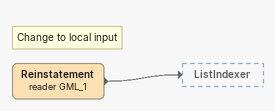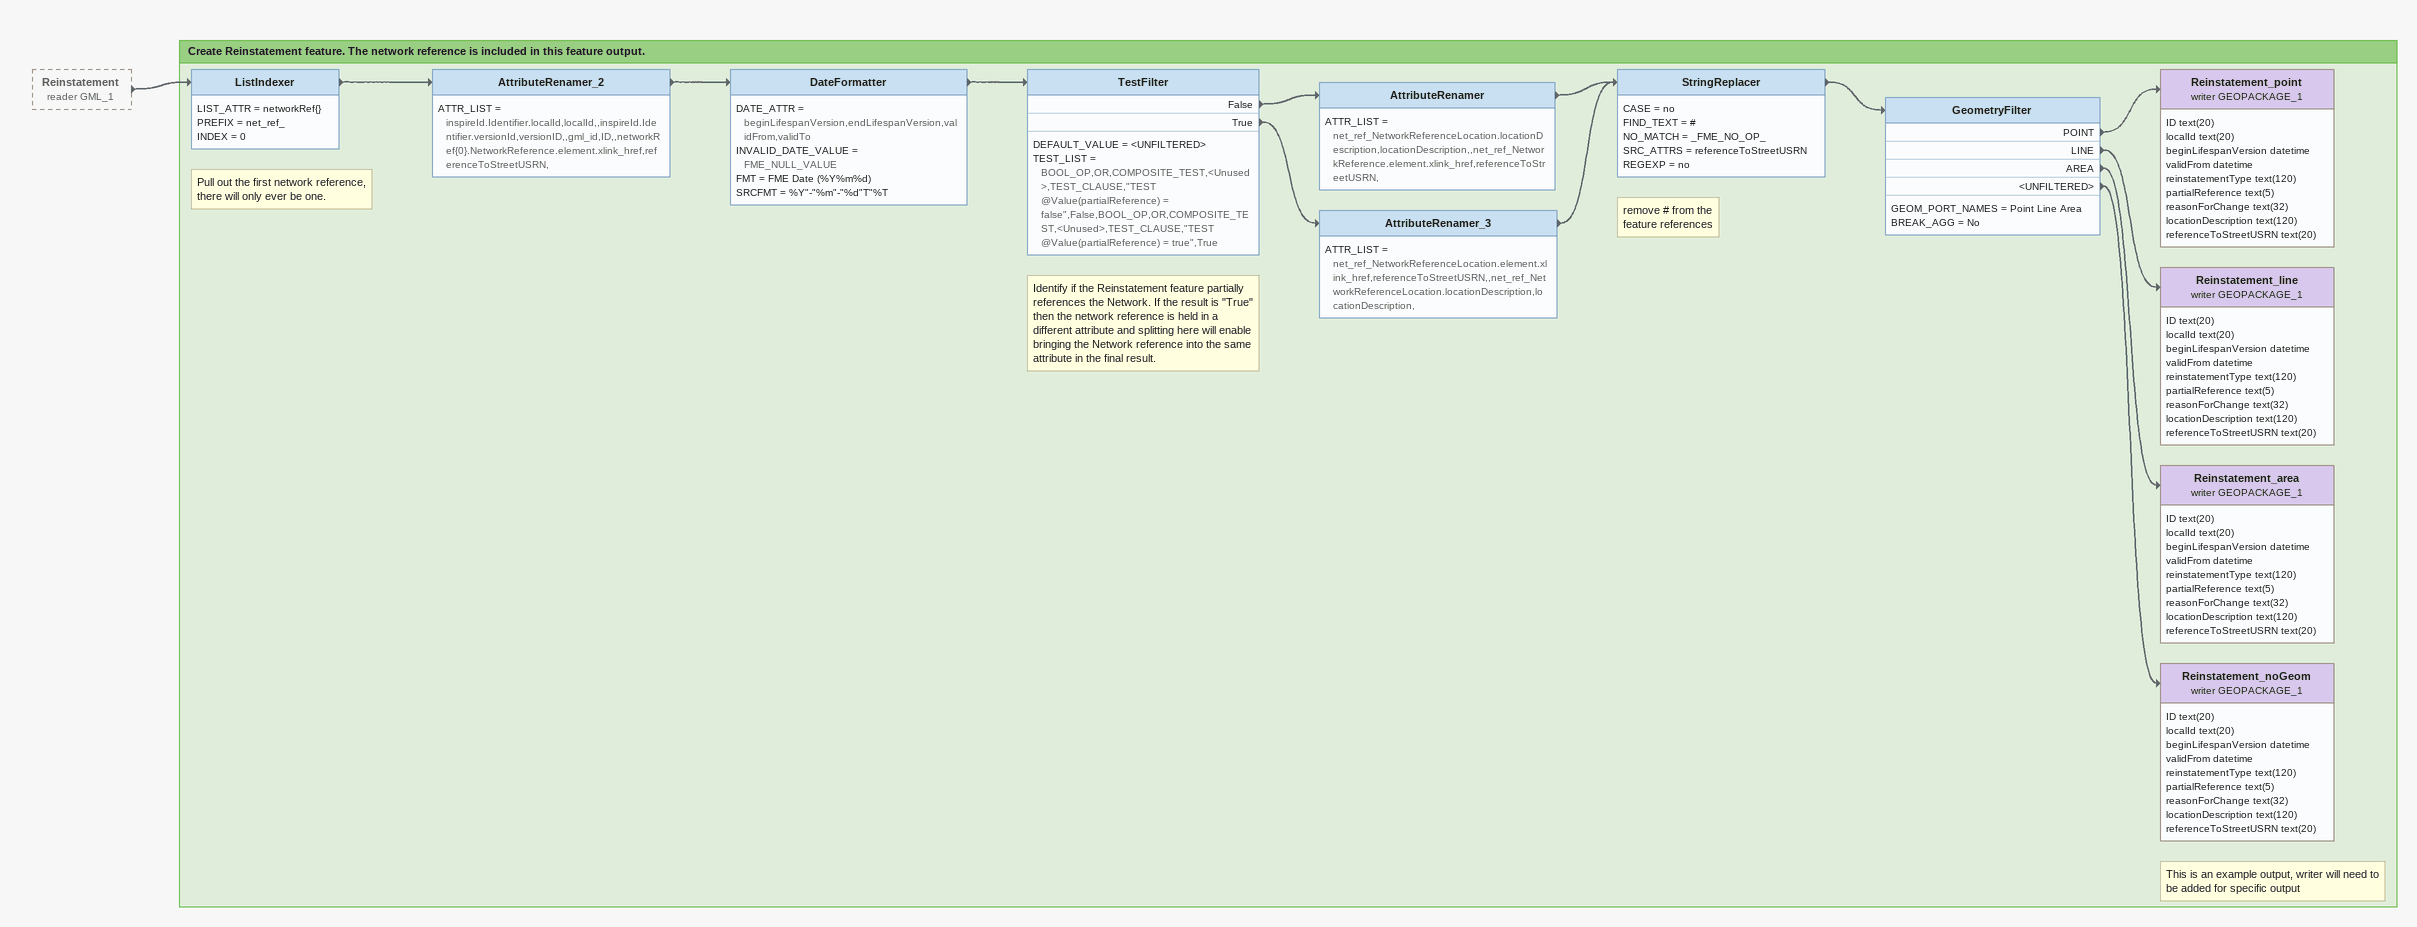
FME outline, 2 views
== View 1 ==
Note: Change to local input
Reinstatement (reader GML_1)
    -> ListIndexer

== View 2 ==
Reinstatement (reader GML_1) [outside]
    -> ListIndexer

Bookmark: Create Reinstatement feature. The network reference is included in this feature output.
Note: Pull out the first network reference, / there will only ever be one.
ListIndexer
    LIST_ATTR = networkRef{}
    PREFIX = net_ref_
    INDEX = 0
    -> AttributeRenamer_2
AttributeRenamer_2
    ATTR_LIST = inspireId.Identifier.localId,localId,,inspireId.Identifier.versionId,versionID,,gml_id,ID,,networkRef{0}.NetworkReference.element.xlink_href,referenceToStreetUSRN,
    -> DateFormatter
DateFormatter
    DATE_ATTR = beginLifespanVersion,endLifespanVersion,validFrom,validTo
    INVALID_DATE_VALUE = FME_NULL_VALUE
    FMT = FME Date (%Y%m%d)
    SRCFMT = %Y"-"%m"-"%d"T"%T
    -> TestFilter
Note: Identify if the Reinstatement feature partially references the Network. If the result is "True" then the network reference is held in a different attribute and splitting here will enable bringing the Network reference into the same attribute in the final result.
TestFilter
    DEFAULT_VALUE = <UNFILTERED>
    TEST_LIST = BOOL_OP,OR,COMPOSITE_TEST,<Unused>,TEST_CLAUSE,"TEST @Value(partialReference) = false",False,BOOL_OP,OR,COMPOSITE_TEST,<Unused>,TEST_CLAUSE,"TEST @Value(partialReference) = true",True
    False -> AttributeRenamer
    True -> AttributeRenamer_3
AttributeRenamer
    ATTR_LIST = net_ref_NetworkReferenceLocation.locationDescription,locationDescription,,net_ref_NetworkReference.element.xlink_href,referenceToStreetUSRN,
    -> StringReplacer
AttributeRenamer_3
    ATTR_LIST = net_ref_NetworkReferenceLocation.element.xlink_href,referenceToStreetUSRN,,net_ref_NetworkReferenceLocation.locationDescription,locationDescription,
    -> StringReplacer
Note: remove # from the / feature references
StringReplacer
    CASE = no
    FIND_TEXT = #
    NO_MATCH = _FME_NO_OP_
    SRC_ATTRS = referenceToStreetUSRN
    REGEXP = no
    -> GeometryFilter
GeometryFilter
    GEOM_PORT_NAMES = Point Line Area
    BREAK_AGG = No
    POINT -> Reinstatement_point (writer GEOPACKAGE_1)
    LINE -> Reinstatement_line (writer GEOPACKAGE_1)
    AREA -> Reinstatement_area (writer GEOPACKAGE_1)
    <UNFILTERED> -> Reinstatement_noGeom (writer GEOPACKAGE_1)
Reinstatement_point (writer GEOPACKAGE_1)
    attributes: ID text(20), localId text(20), beginLifespanVersion datetime, validFrom datetime, reinstatementType text(120), partialReference text(5), reasonForChange text(32), locationDescription text(120), referenceToStreetUSRN text(20)
Reinstatement_line (writer GEOPACKAGE_1)
    attributes: ID text(20), localId text(20), beginLifespanVersion datetime, validFrom datetime, reinstatementType text(120), partialReference text(5), reasonForChange text(32), locationDescription text(120), referenceToStreetUSRN text(20)
Reinstatement_area (writer GEOPACKAGE_1)
    attributes: ID text(20), localId text(20), beginLifespanVersion datetime, validFrom datetime, reinstatementType text(120), partialReference text(5), reasonForChange text(32), locationDescription text(120), referenceToStreetUSRN text(20)
Note: This is an example output, writer will need to be added for specific output
Reinstatement_noGeom (writer GEOPACKAGE_1)
    attributes: ID text(20), localId text(20), beginLifespanVersion datetime, validFrom datetime, reinstatementType text(120), partialReference text(5), reasonForChange text(32), locationDescription text(120), referenceToStreetUSRN text(20)
